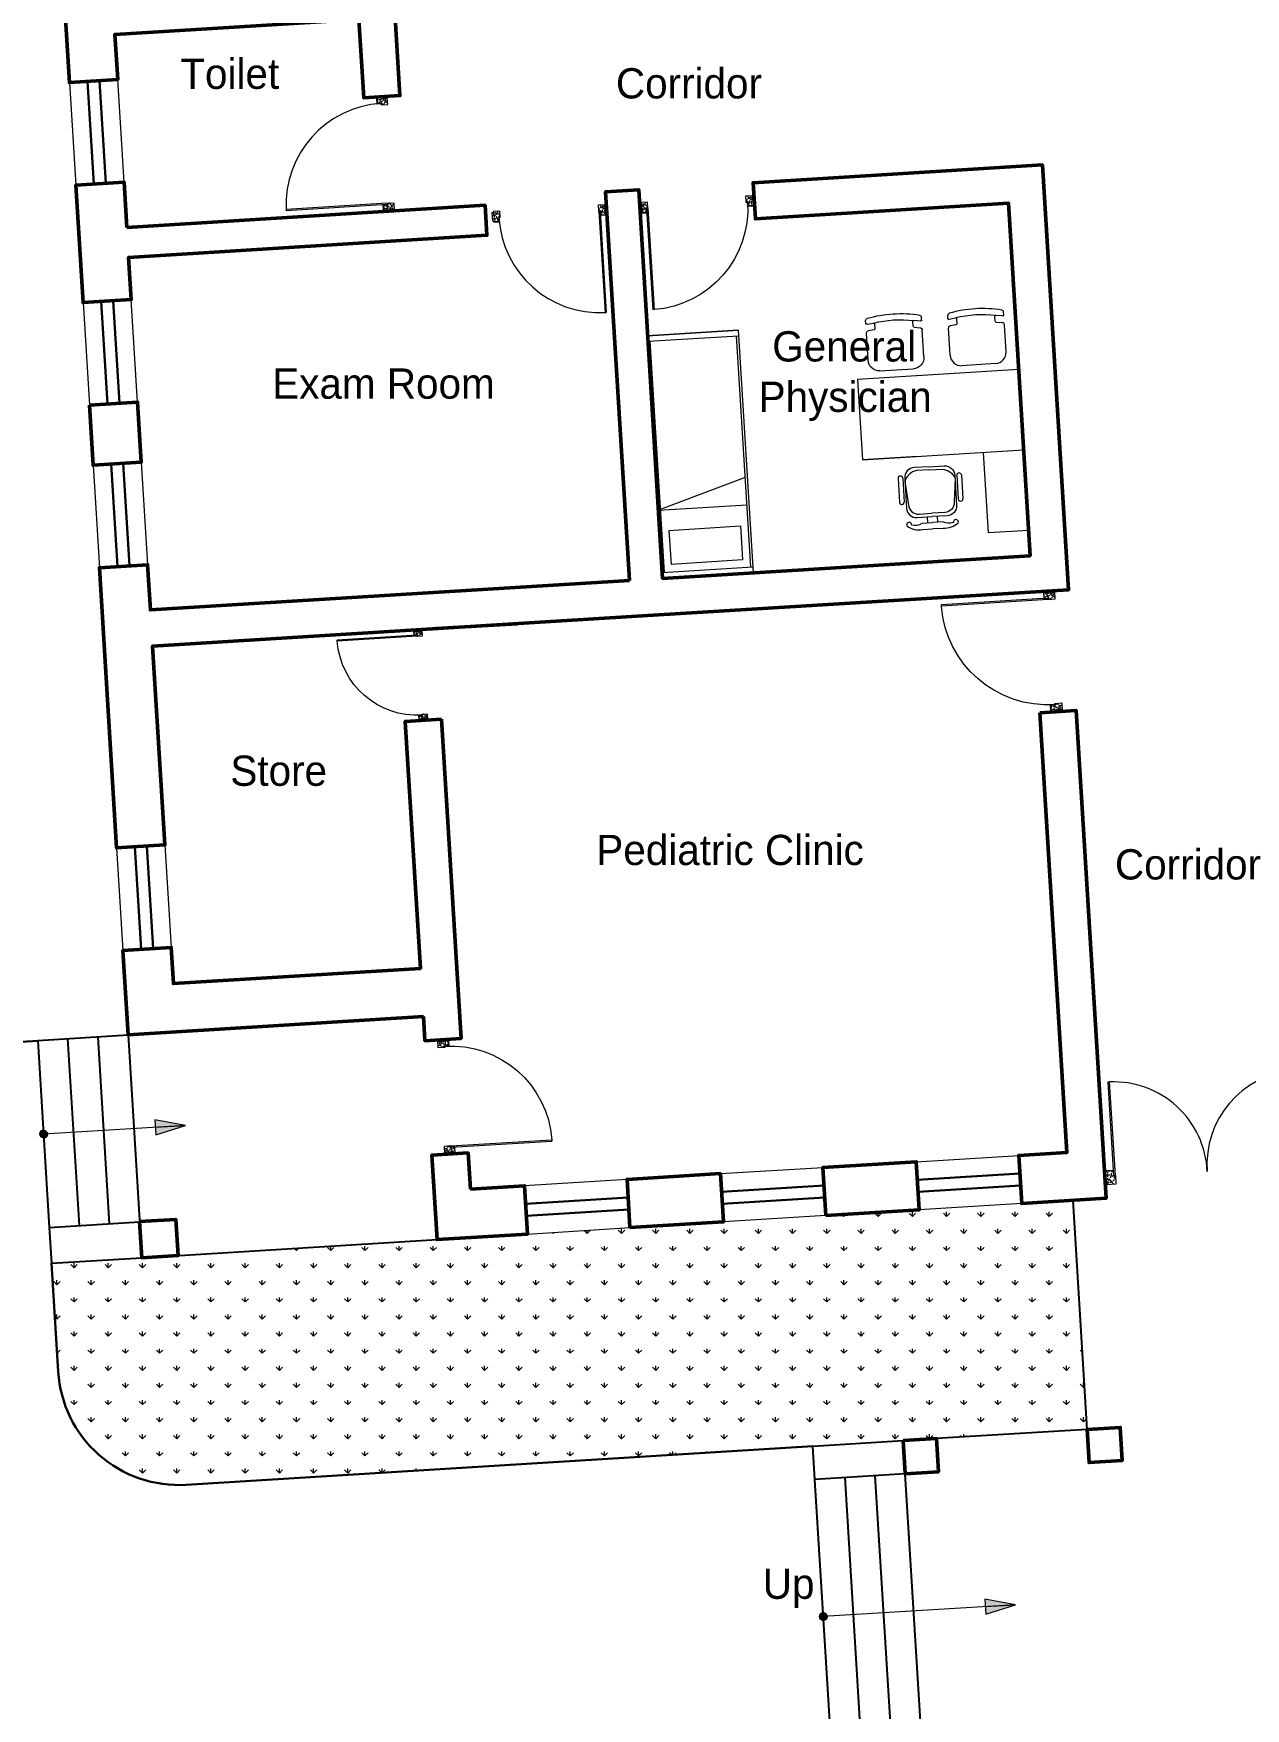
# Model space of a CAD drawing. Header units: millimetres. Extents: x 2342254 to 2635493, y 3886634 to 4043501.
# Drawn here: x 2417132 to 2427150, y 3963119 to 3976965 of the extents above; entities that cross this region are included whole.
import ezdxf

# ---------------------------------------------------------------- set-up
doc = ezdxf.new("R2010")
doc.units = ezdxf.units.MM
doc.header["$MEASUREMENT"] = 0
doc.linetypes.add('DASHED', pattern=[0.75, 0.5, -0.25])
for name, color, linetype, lineweight in [('Column-0.5', 14, 'Continuous', 50), ('Dimension-137.5', 86, 'Continuous', 13), ('door', 41, 'Continuous', 5), ('Door Opening-0.09', 253, 'Continuous', 9), ('Furniture Hospital-0.09', 44, 'Continuous', 9), ('greenery', 82, 'Continuous', 5), ('hidden lines', 205, 'DASHED', 5), ('landscape', 155, 'Continuous', 20), ('stairs', 6, 'Continuous', 25), ('trees', 104, 'Continuous', 9), ('WALL 0.2', 7, 'Continuous', 20), ('wall 0.4', 7, 'Continuous', 40), ('Wall-0.5', 7, 'Continuous', 50), ('WINDOW', 152, 'Continuous', 30)]:
    doc.layers.add(name, color=color, linetype=linetype, lineweight=lineweight)
doc.layers.add('Text-0.2', color=7, linetype='Continuous')
doc.styles.add('arial.', font='arial.ttf')
doc.styles.get("Standard").update_dxf_attribs({"font": 'arial.ttf'})
doc.dimstyles.get("Standard").update_dxf_attribs({"dimtxt": 500, "dimasz": 100, "dimexe": 100, "dimexo": 200, "dimgap": 0.09, "dimtad": 0, "dimtoh": 1, "dimdec": 0, "dimzin": 0, "dimdsep": 46, "dimtxsty": 'Standard', "dimblk": 'DOT', "dimcen": 0, "dimclrd": 256, "dimclre": 256, "dimclrt": 256, "dimadec": 0, "dimazin": 0, "dimtfac": 1, "dimtdec": 0, "dimtofl": 0, "dimtmove": 0, "dimatfit": 3, "dimfxl": 1, "dimtolj": 1, "dimtzin": 0, "dimlwd": -1, "dimlwe": -1, "dimarcsym": 1})
pattern_1 = [(90, (342674.07, 10217.67), (-141.421356, 141.421356), [37.5, -245.342713]), (45, (342674.07, 10217.67), (-141.421356, 141.421356), [37.5, -162.5]), (135, (342674.07, 10217.67), (-141.421356, -141.421356), [37.5, -162.5])]

# ---------------------------------------------------------------- blocks, each defined once
blk = doc.blocks.new('_Dot')
at = {"color": 0, "linetype": 'ByBlock', "lineweight": -2}
blk.add_line((-0.5, 0), (-1, 0), dxfattribs=at)
at = {"color": 0, "linetype": 'ByBlock', "lineweight": -3, "const_width": 0.5}
blk.add_lwpolyline([(-0.25, 0, 1), (0.25, 0, 1)], format="xyb", close=True, dxfattribs=at)
blk = doc.blocks.new('DM')
at = {"ltscale": 400}
blk.add_solid([(-1, 0.25), (0, 0), (-1, -0.25)], dxfattribs=at)
at = {"layer": 'trees', "ltscale": 400}
for p, q in [((-1, 0.25), (-1, -0.25)), ((0, 0), (-1, 0.25)), ((-1, -0.25), (0, 0)), ((-1, 0), (0, 0))]:
    blk.add_line(p, q, dxfattribs=at)
blk = doc.blocks.new('d1')
at = {"layer": 'door'}
for p, q in [((2442.75, 10745.72), (2408.32, 10745.72)), ((2442.75, 10746.15), (2408.33, 10746.15)), ((2408.33, 10746.15), (2408.33, 10745.72))]:
    blk.add_line(p, q, dxfattribs=at)
at = {"layer": 'door', "ltscale": 80}
for points in [[(2445, 10779.7), (2445, 10781.99), (2444.56, 10781.99), (2444.56, 10782.43), (2441.8, 10782.43), (2441.8, 10781.99), (2441.36, 10781.99), (2441.36, 10780.14), (2442.75, 10780.14), (2442.75, 10779.7)], [(2445, 10746.15), (2445, 10743.87), (2444.56, 10743.87), (2444.56, 10743.43), (2441.8, 10743.43), (2441.8, 10743.87), (2441.36, 10743.87), (2441.36, 10745.72), (2442.75, 10745.72), (2442.75, 10746.15)]]:
    blk.add_lwpolyline(points, close=True, dxfattribs=at)
at = {"layer": 'Door Opening-0.09', "ltscale": 80}
blk.add_arc((2442.75, 10745.72), 34.42, 90, 179.274, dxfattribs=at)
at = {"layer": 'hidden lines'}
for centre, radius, start, end in [((2441.64, 10791.37), 9.82, 268.3986, 287.3158), ((2441.38, 10784.76), 4.22, 269.7899, 318.9675), ((2444.33, 10781.34), 2.81, 166.4652, 205.1802), ((2445.01, 10781.68), 2.48, 162.4671, 233.2418), ((2441.57, 10782.05), 3, 308.4681, 358.9527), ((2445.46, 10782.07), 1.81, 168.6475, 255.2319), ((2441.64, 10734.49), 9.82, 72.6842, 91.6014), ((2441.38, 10741.1), 4.22, 41.0325, 90.2101), ((2444.33, 10744.52), 2.81, 154.8198, 193.5348), ((2445.01, 10744.18), 2.48, 126.7582, 197.5329), ((2441.57, 10743.81), 3, 1.0473, 51.5319), ((2445.46, 10743.79), 1.81, 104.7681, 191.3525)]:
    blk.add_arc(centre, radius, start, end, dxfattribs=at)
blk = doc.blocks.new("4'D")
at = {"layer": 'door', "ltscale": 80}
for points in [[(2565.72, 150.96), (2563.62, 150.96), (2563.62, 150.56), (2563.22, 150.56), (2563.22, 148.02), (2563.62, 148.02), (2563.62, 147.63), (2565.32, 147.63), (2565.32, 148.89), (2565.72, 148.89)], [(2608.73, 150.96), (2610.82, 150.96), (2610.82, 150.56), (2611.22, 150.56), (2611.22, 148.02), (2610.82, 148.02), (2610.82, 147.63), (2609.13, 147.63), (2609.13, 148.89), (2608.73, 148.89)]]:
    blk.add_lwpolyline(points, close=True, dxfattribs=at)
at = {"layer": 'door'}
for points in [[(2565.72, 148.89), (2565.72, 126.99), (2565.32, 126.99), (2565.32, 148.89)], [(2608.73, 148.89), (2608.73, 126.99), (2609.13, 126.99), (2609.13, 148.89)]]:
    blk.add_lwpolyline(points, dxfattribs=at)
at = {"layer": 'Door Opening-0.09', "ltscale": 80}
for centre, start, end in [((2565.32, 148.89), 271.0457, 1.0457), ((2609.13, 148.89), 178.9543, 268.9543)]:
    blk.add_arc(centre, 21.9, start, end, dxfattribs=at)
at = {"layer": 'hidden lines'}
for centre, radius, start, end in [((2563.55, 151.38), 1.65, 258.6475, 345.2319), ((2563.91, 150.96), 2.27, 252.4671, 323.2418), ((2555.03, 147.88), 9, 358.3986, 17.3158), ((2561.09, 147.64), 3.87, 359.7899, 48.9675), ((2563.57, 147.81), 2.75, 38.4681, 88.9527), ((2610.87, 147.81), 2.75, 91.0473, 141.5319), ((2610.54, 150.96), 2.27, 216.7582, 287.5329), ((2610.9, 151.38), 1.65, 194.7681, 281.3525), ((2613.36, 147.64), 3.87, 131.0325, 180.2101), ((2619.42, 147.88), 9, 162.6842, 181.6014), ((2564.22, 150.34), 2.57, 256.4652, 295.1802), ((2610.22, 150.34), 2.57, 244.8198, 283.5348)]:
    blk.add_arc(centre, radius, start, end, dxfattribs=at)
blk = doc.blocks.new('BCHAIR')
at = {"layer": 'Furniture Hospital-0.09'}
for p, q in [((-0.15, 0), (0.15, 0)), ((-0.25, -0.1), (-0.25, -0.342)), ((0.25, -0.1), (0.25, -0.342)), ((-0.25, -0.431), (-0.25, -0.454)), ((-0.239, -0.421), (-0.181, -0.429)), ((-0.179, -0.369), (-0.232, -0.362)), ((-0.17, -0.379), (-0.17, -0.419)), ((0.17, -0.379), (0.17, -0.419)), ((0.179, -0.369), (0.232, -0.362)), ((0.239, -0.421), (0.181, -0.429)), ((0.25, -0.431), (0.25, -0.454))]:
    blk.add_line(p, q, dxfattribs=at)
for centre, radius, start, end in [((-0.15, -0.1), 0.1, 90, 180), ((0.15, -0.1), 0.1, 360, 90), ((-0.23, -0.342), 0.02, 180, 262.875), ((-0.24, -0.431), 0.01, 82.875, 180), ((-0.18, -0.419), 0.01, 262.875, 0), ((0, 0.594), 1.039, 259.9886, 280.0345), ((-0.18, -0.379), 0.01, 0, 82.875), ((0.18, -0.379), 0.01, 97.125, 180), ((0.18, -0.419), 0.01, 180, 277.125), ((0.23, -0.342), 0.02, 277.125, 360), ((0.24, -0.431), 0.01, 0, 97.125), ((-0.23, -0.454), 0.02, 180, 257.4986), ((0, 0.583), 1.083, 257.4986, 282.5014), ((0.23, -0.454), 0.02, 282.5014, 0)]:
    blk.add_arc(centre, radius, start, end, dxfattribs=at)
blk = doc.blocks.new('desk 1')
at = {"layer": 'Furniture Hospital-0.09'}
for p, q in [((4505.24, 47.79), (4457.21, 47.79)), ((4457.21, 47.79), (4457.21, 23.79)), ((4505.24, 23.79), (4505.24, 47.79)), ((4457.21, 23.79), (4505.24, 23.79)), ((4473.47, 23.79), (4457.21, 23.79)), ((4493.25, -0.21), (4493.25, 23.79)), ((4505.24, 23.79), (4505.24, -0.21)), ((4467.4, 17.57), (4467.39, 10.49)), ((4468.84, 17.57), (4468.82, 10.49)), ((4484.89, 17.53), (4484.87, 10.45)), ((4486.33, 17.53), (4486.31, 10.45)), ((4475.34, 5.67), (4475.34, 3.92)), ((4478.33, 5.66), (4478.33, 3.91)), ((4505.24, -0.21), (4493.25, -0.21))]:
    blk.add_line(p, q, dxfattribs=at)
for points in [[(4476.87, 20.54), (4472.39, 20.55, 0.414214), (4469.4, 17.57), (4469.38, 8.61, 0.418376), (4472.36, 5.68), (4476.84, 5.67)], [(4476.87, 20.54), (4481.35, 20.53, -0.414214), (4484.33, 17.53), (4484.31, 8.58, -0.418376), (4481.32, 5.66), (4476.84, 5.67)], [(4476.87, 19.6), (4473.06, 19.61, 0.28028), (4469.4, 16.63), (4470.05, 9.58, 0.418376), (4473.03, 6.65), (4476.84, 6.64)], [(4476.87, 19.6), (4480.68, 19.59, -0.28028), (4484.33, 16.59), (4483.64, 9.55, -0.418376), (4480.65, 6.63), (4476.84, 6.64)], [(4469.24, 3.3, 0.207066), (4473.77, 1.99), (4476.83, 1.98)], [(4470.59, 3.57, 0.214578), (4473.77, 3.92), (4476.83, 3.92)], [(4483.07, 3.54, -0.214578), (4479.9, 3.91), (4476.83, 3.92)], [(4484.43, 3.27, -0.207066), (4479.88, 1.98), (4476.83, 1.98)]]:
    blk.add_lwpolyline(points, format="xyb", dxfattribs=at)
for centre, radius, start, end in [((4468.12, 17.57), 0.719, 359.8702, 179.8702), ((4485.61, 17.4), 0.73, 10.4483, 169.5122), ((4468.1, 10.49), 0.719, 179.8702, 359.8702), ((4485.59, 10.45), 0.719, 179.8702, 359.8702), ((4469.87, 3.67), 0.73, 352.3354, 210.0474), ((4483.8, 3.64), 0.73, 329.693, 187.4051)]:
    blk.add_arc(centre, radius, start, end, dxfattribs=at)
at = {"layer": 'Furniture Hospital-0.09', "color": 8, "linetype": 'Continuous', "yscale": 33.33473999999999, "zscale": 33.33473999999999, "rotation": 180}
for p, xscale in [((4468.99, 49.93), -33.33473999999999), ((4493.46, 49.93), 33.33473999999999)]:
    blk.add_blockref('BCHAIR', p, dxfattribs=dict(at, xscale=xscale))
blk = doc.blocks.new('small bed')
at = {"layer": 'Furniture Hospital-0.09'}
for p, q in [((4385.24, -21.21), (4385.24, -48.21)), ((4457.58, -21.21), (4385.24, -21.21)), ((4386.91, -21.21), (4386.91, -48.21)), ((4455.92, -21.88), (4386.91, -21.88)), ((4389.24, -24.16), (4389.24, -45.46)), ((4399.43, -24.16), (4389.24, -24.16)), ((4399.38, -45.46), (4399.43, -24.16)), ((4413.73, -21.88), (4405.57, -48.21)), ((4405.57, -48.21), (4405.57, -21.88)), ((4455.92, -48.21), (4455.92, -21.21)), ((4457.58, -48.21), (4457.58, -21.21)), ((4457.58, -21.21), (4457.58, -48.21)), ((4385.24, -48.21), (4457.58, -48.21)), ((4386.91, -47.54), (4455.92, -47.54)), ((4399.38, -45.46), (4389.24, -45.46))]:
    blk.add_line(p, q, dxfattribs=at)
blk = doc.blocks.new('oldblk')
at = {"layer": 'Dimension-137.5', "ltscale": 5}
h = blk.add_hatch(dxfattribs=at)
h.set_pattern_fill('ACET-2D-ACET-2D-ACET-2D-ANSI31', color=256)
h.set_pattern_definition([(45, (352786.11515, -27774.29822), (-0.0883883476483, 0.0883883476483), [])])
edge = h.paths.add_edge_path()
edge.add_arc((2476025, 4309095), 31.9, 0, 360)
h = blk.add_hatch(dxfattribs=at)
h.set_pattern_fill('ACET-2D-ACET-2D-ACET-2D-ANSI31', color=256)
h.set_pattern_definition([(45, (359231.66695, -31761.5454), (-0.0883883476483, 0.0883883476483), [])])
edge = h.paths.add_edge_path()
edge.add_arc((2482470, 4305107), 31.9, 0, 360)
at = {"layer": 'greenery', "lineweight": 0}
h = blk.add_hatch(dxfattribs=at)
h.set_pattern_fill('GRASS', color=256, scale=200)
h.set_pattern_definition(pattern_1)
h.paths.add_polyline_path([(2494423, 4310077), (2494423, 4313918, 0.467658), (2493716, 4314508), (2493762, 4313765), (2493814, 4312919), (2493923, 4311150), (2491707, 4311014), (2490860, 4310962), (2490262, 4310925), (2490288, 4310501), (2490340, 4309655), (2490386, 4308907), (2489589, 4308858), (2488742, 4308806), (2488045, 4308763), (2487198, 4308711), (2486775, 4308685), (2486892, 4306792), (2488162, 4306870), (2488436, 4306887), (2489183, 4306933), (2491608, 4307083, 0.396311)])
h.paths.add_polyline_path([(2485851, 4294295), (2486907, 4294295), (2486907, 4294874), (2485851, 4294874)], flags=9)
h.paths.add_polyline_path([(2492158, 4294917), (2493673, 4294917), (2493673, 4295496), (2492158, 4295496)], flags=9)
h.paths.add_polyline_path([(2479507, 4293896), (2481022, 4293896), (2481022, 4294475), (2479507, 4294475)], flags=9)
h.paths.add_polyline_path([(2486446, 4290708), (2488372, 4290708), (2488372, 4291288), (2486446, 4291287)], flags=9)
h.paths.add_polyline_path([(2493815, 4292670), (2495035, 4292670), (2495035, 4293250), (2493815, 4293250)], flags=9)
h.paths.add_polyline_path([(2478176, 4291206), (2479783, 4291206), (2479783, 4291785), (2478176, 4291785)], flags=9)
h.paths.add_polyline_path([(2481818, 4291488), (2482911, 4291488), (2482911, 4292067), (2481818, 4292067)], flags=9)
h.paths.add_polyline_path([(2490098, 4292513), (2491338, 4292513), (2491338, 4293092), (2490098, 4293092)], flags=9)
h.paths.add_polyline_path([(2477806, 4296068), (2479046, 4296068), (2479046, 4296648), (2477806, 4296648)], flags=9)
h.paths.add_polyline_path([(2492890, 4297971), (2494130, 4297971), (2494130, 4298550), (2492890, 4298550)], flags=9)
h.paths.add_polyline_path([(2489878, 4297000), (2491118, 4297000), (2491118, 4297579), (2489878, 4297579)], flags=9)
h.paths.add_polyline_path([(2481253, 4296076), (2482493, 4296076), (2482493, 4296655), (2481253, 4296655)], flags=9)
h.paths.add_polyline_path([(2485949, 4296945), (2486820, 4296945), (2486820, 4297941), (2485949, 4297941)], flags=9)
at = {"layer": 'greenery', "ltscale": 5}
h = blk.add_hatch(dxfattribs=at)
h.set_pattern_fill('GRASS', color=256, scale=200)
h.set_pattern_definition(pattern_1)
h.paths.add_polyline_path([(2481644, 4308369), (2480872, 4308322), (2480026, 4308269), (2479278, 4308223), (2476838, 4308073), (2476090, 4308027), (2476146, 4307132, 0.414214), (2477205, 4306196), (2482384, 4306515), (2483131, 4306561), (2483405, 4306578), (2484650, 4306654), (2484533, 4308547), (2484110, 4308521), (2483263, 4308469), (2482491, 4308421)])
at = {"layer": 'Column-0.5', "ltscale": 5}
for points in [[(2484650, 4306654), (2484924, 4306671), (2484941, 4306397), (2484667, 4306380)], [(2483131, 4306561), (2483405, 4306578), (2483422, 4306304), (2483148, 4306287)]]:
    blk.add_lwpolyline(points, close=True, dxfattribs=at)
at = {"layer": 'Dimension-137.5', "ltscale": 5}
for centre in [(2476025, 4309095), (2482470, 4305107)]:
    blk.add_circle(centre, 31.9, dxfattribs=at)
at = {"layer": 'landscape', "lineweight": 30, "ltscale": 5}
for points in [[(2475977, 4309867), (2473495, 4309714), (2473661, 4307048, -0.477998), (2472514, 4305996, -0.370842), (2469113, 4309951), (2469113, 4321740, -0.414214), (2473113, 4325740), (2494423, 4325740)], [(2482384, 4306515), (2477205, 4306196, -0.414214), (2476146, 4307132), (2476090, 4308027)]]:
    blk.add_lwpolyline(points, format="xyb", dxfattribs=at)
at = {"layer": 'stairs', "ltscale": 5}
for points in [[(2476724, 4309913), (2475977, 4309867), (2476072, 4308323), (2476819, 4308369)], [(2476724, 4309916), (2476838, 4308073), (2479278, 4308223)], [(2476321, 4308338), (2476226, 4309882)], [(2476570, 4308353), (2476475, 4309897)], [(2484533, 4308547), (2484658, 4306517)], [(2476072, 4308323), (2476090, 4308027), (2476838, 4308073)], [(2484650, 4306654), (2483405, 4306578)], [(2483148, 4306287), (2482400, 4306241), (2482384, 4306515), (2483131, 4306561)], [(2482540, 4303974), (2482400, 4306241)], [(2482789, 4303990), (2482650, 4306256)], [(2483038, 4304005), (2482899, 4306271)], [(2483287, 4304020), (2483148, 4306287)]]:
    blk.add_lwpolyline(points, dxfattribs=at)
at = {"layer": 'WALL 0.2', "ltscale": 5}
for points in [[(2476690, 4316964), (2476638, 4317811)], [(2476239, 4317786), (2476292, 4316939)], [(2476351, 4315968), (2476404, 4315121)], [(2476802, 4315146), (2476750, 4315993)], [(2476434, 4314623), (2476486, 4313776)], [(2476833, 4314648), (2476885, 4313801)], [(2476629, 4311460), (2476681, 4310613)], [(2477028, 4311485), (2477080, 4310638)], [(2481620, 4308768), (2482467, 4308820)], [(2483239, 4308867), (2484086, 4308919)], [(2480848, 4308720), (2480001, 4308668)], [(2484110, 4308521), (2483263, 4308469)], [(2482491, 4308421), (2481644, 4308369)], [(2480026, 4308269), (2480872, 4308322)]]:
    blk.add_lwpolyline(points, dxfattribs=at)
at = {"layer": 'Wall-0.5', "ltscale": 5}
for points in [[(2476598, 4318458), (2478914, 4318601), (2478971, 4317679), (2478672, 4317661), (2478632, 4318309), (2476615, 4318184), (2476638, 4317811), (2476239, 4317786), (2476185, 4318670), (2476584, 4318695)], [(2476713, 4316590), (2476690, 4316964), (2476292, 4316939), (2476351, 4315968), (2476750, 4315993), (2476728, 4316341), (2479690, 4316524), (2479675, 4316773)], [(2476404, 4315121), (2476802, 4315146), (2476833, 4314648), (2476434, 4314623)], [(2484260, 4312578), (2484559, 4312597), (2484807, 4308564), (2484110, 4308521), (2484086, 4308919), (2484484, 4308944)], [(2479553, 4308640), (2480001, 4308668), (2480026, 4308269), (2479278, 4308223), (2479235, 4308921), (2479534, 4308939)], [(2482491, 4308421), (2482467, 4308820), (2483239, 4308867), (2483263, 4308469)], [(2480872, 4308322), (2480848, 4308720), (2481620, 4308768), (2481644, 4308369)], [(2476819, 4308372), (2477118, 4308390), (2477137, 4308091), (2476838, 4308073)]]:
    blk.add_lwpolyline(points, close=True, dxfattribs=at)
for points in [[(2480868, 4313671), (2480670, 4316884), (2480944, 4316901), (2481142, 4313688), (2484180, 4313875), (2484001, 4316789), (2481909, 4316660), (2481890, 4316959), (2484281, 4317106), (2484498, 4313595), (2480886, 4313372)], [(2480868, 4313671), (2476908, 4313427), (2476885, 4313801), (2476486, 4313776), (2476629, 4311460), (2477028, 4311485), (2476926, 4313129), (2480886, 4313372)], [(2479267, 4313273), (2479940, 4313314)], [(2479314, 4312524), (2479015, 4312506), (2479140, 4310465), (2477098, 4310339), (2477080, 4310638), (2476681, 4310613), (2476724, 4309916), (2479165, 4310066)], [(2479165, 4310066), (2479177, 4309867), (2479476, 4309886), (2479314, 4312524)]]:
    blk.add_lwpolyline(points, dxfattribs=at)
at = {"layer": 'WINDOW', "ltscale": 5}
for points in [[(2476389, 4317795), (2476441, 4316949)], [(2476540, 4316955), (2476488, 4317802)], [(2476501, 4315977), (2476553, 4315131)], [(2476652, 4315137), (2476600, 4315983)], [(2476584, 4314632), (2476636, 4313786)], [(2476683, 4314639), (2476735, 4313792)], [(2476779, 4311469), (2476831, 4310623)], [(2476878, 4311476), (2476930, 4310629)], [(2481629, 4308618), (2482476, 4308670)], [(2483248, 4308718), (2484095, 4308770)], [(2484101, 4308671), (2483254, 4308619)], [(2480857, 4308570), (2480010, 4308518)], [(2482482, 4308571), (2481635, 4308519)], [(2480016, 4308419), (2480863, 4308471)]]:
    blk.add_lwpolyline(points, dxfattribs=at)
at = {"layer": 'Door Opening-0.09'}
for name, p, xscale, yscale, zscale, rotation in [('d1', (2435647, 4052362), 24.31291310736938, 24.31291310736938, 24.31291310736938, 3.52406945828754), ('d1', (2223894, 4241407), -24.31291310736937, 24.31291310736937, 24.31291310736936, 273.5240694584877), ('d1', (2745041, 4273502), 24.31291310736937, 24.31291310736937, 24.31291310736937, 93.52406945815284), ('d1', (2404137, 4584692), -25.66049449394833, 25.66049449394833, 25.66049449394833, 183.6673164368669), ('d1', (2419523, 4516589), -19.2307692307973, 19.23076923079729, 19.23076923079728, 183.5240694580964), ('d1', (2554729, 4051871), -24.31291310736937, 24.31291310736936, 24.31291310736935, 3.52406945788335), ("4'D", (2576604, 4319675), 35.34969603111011, 35.34969603111011, 35.34969603111011, 183.5240694588732)]:
    blk.add_blockref(name, p, dxfattribs=dict(at, xscale=xscale, yscale=yscale, zscale=zscale, rotation=rotation))
at = {"layer": 'Furniture Hospital-0.09'}
for name, p, xscale, yscale, zscale, rotation in [('desk 1', (2359258, 4306398), 27.77777777775349, 27.77777777775349, 27.77777777775349, 3.524069458276942), ('small bed', (2489966, 4192189), -27.77777777775347, 27.77777777775347, 27.77777777775348, 273.5240694581293)]:
    blk.add_blockref(name, p, dxfattribs=dict(at, xscale=xscale, yscale=yscale, zscale=zscale, rotation=rotation))
at = {"layer": 'Text-0.2', "ltscale": 5, "char_height": 250, "attachment_point": 7, "rotation": 0.0008, "style": 'arial.'}
for s, insert in [('{\\fStylus BT|b0|i0|c0|p34;Toilet}', (2477155, 4317731)), ('{\\fStylus BT|b0|i0|c0|p34;Corridor}', (2480756, 4317652)), ('\\pi-591.78;{\\fStylus BT|b0|i0|c0|p34;General\\P\\pi-704.43;Physician}', (2482640, 4314989)), ('{\\fStylus BT|b0|i0|c0|p34;Exam Room}', (2477915, 4315170)), ('{\\fStylus BT|b0|i0|c0|p34;Store}', (2477569, 4311970)), ('{\\fStylus BT|b0|i0|c0|p34;Pediatric Clinic}', (2480594, 4311315)), ('{\\fStylus BT|b0|i0|c0|p34;Corridor}', (2484881, 4311196)), ('{\\fStylus BT|b0|i0|c0|p34;Up}', (2481970, 4305178))]:
    blk.add_mtext(s, dxfattribs=dict(at, insert=insert))
at = {"layer": 'Dimension-137.5', "ltscale": 5}
for points in [[(2477199, 4309167), (2476025, 4309095)], [(2484058, 4305205), (2482470, 4305107)]]:
    blk.add_leader(points, dimstyle='Standard', override={"dimtxt": 7, "dimasz": 250, "dimexe": 2, "dimexo": 0, "dimgap": 3, "dimtoh": 0, "dimzin": 3, "dimlunit": 4, "dimtxsty": 'arial.', "dimcen": 2, "dimdle": 6, "dimclrt": 7, "dimtix": 1, "dimtofl": 1, "dimtmove": 2, "dimatfit": 0, "dimldrblk": 'DM', "dimfxl": 1.25, "dimfxlon": 1, "dimarcsym": 2}, dxfattribs=at)

msp = doc.modelspace()

# ---------------------------------------------------------------- block references
at = {"layer": 'wall 0.4'}
msp.add_blockref('oldblk', (-58809.9, -341227.5), dxfattribs=at)

doc.saveas('drawing.dxf')
